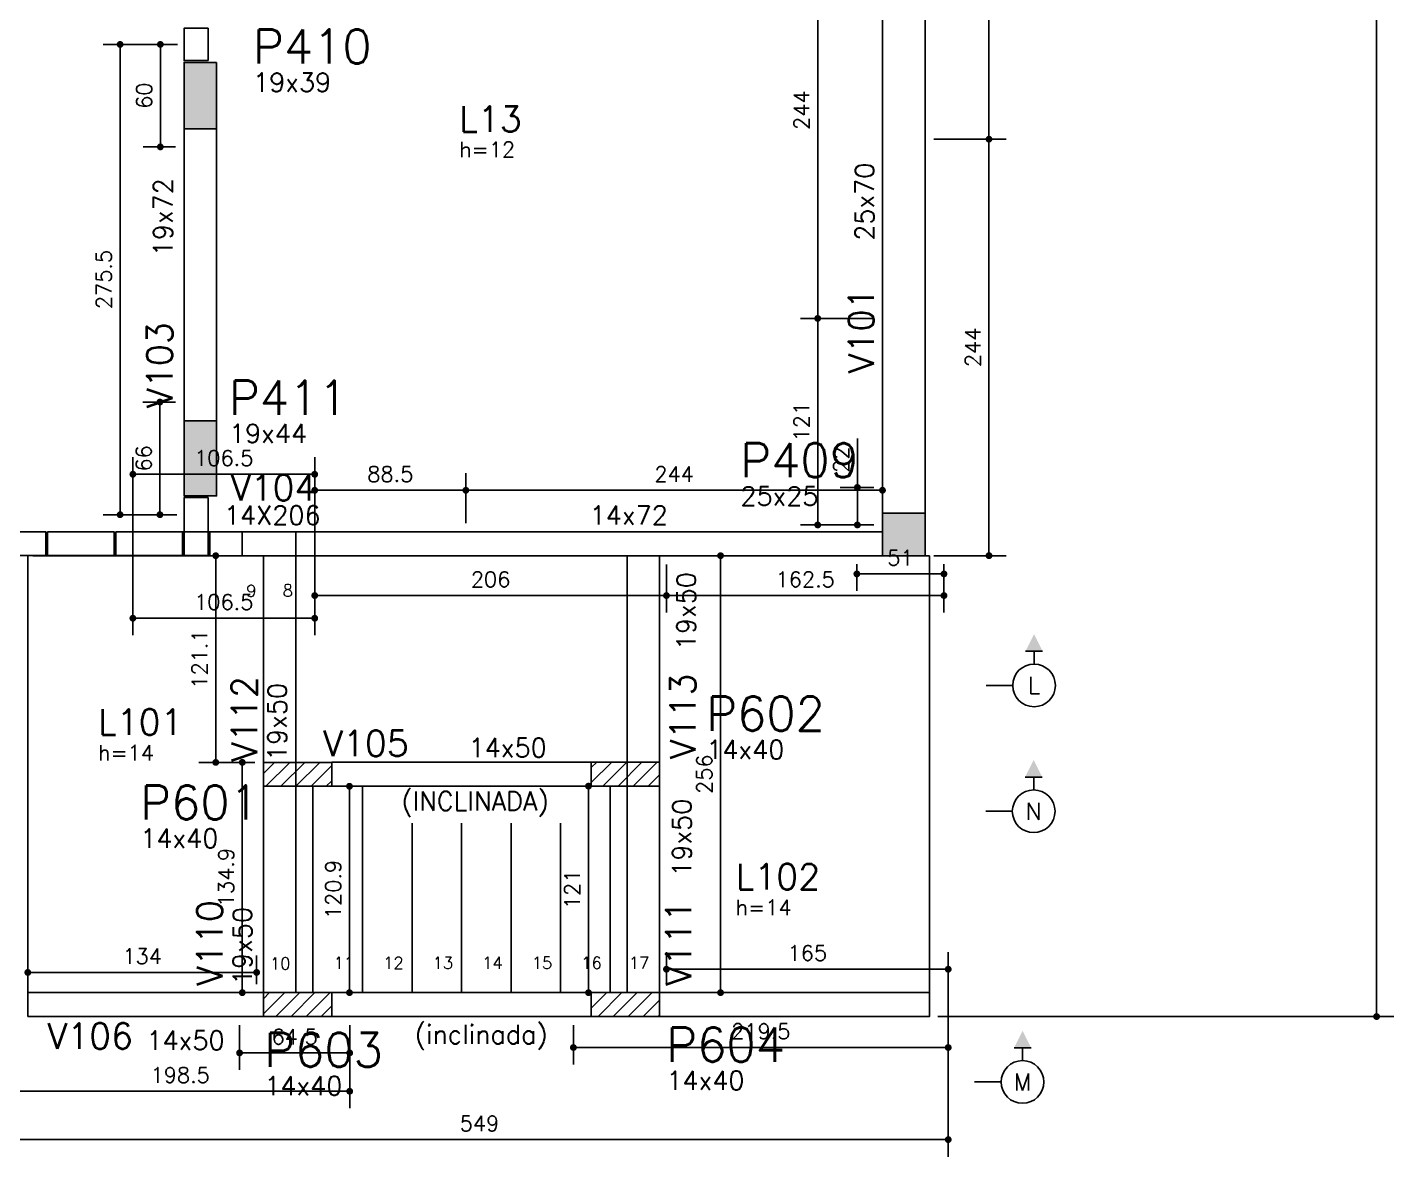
# Model space of a CAD drawing. Extents: x -856 to 20282, y 14720 to 28231.
# Drawn here: x 7612 to 8412, y 14720 to 15381 of the extents above; entities that cross this region are included whole.
import ezdxf
from ezdxf.enums import TextEntityAlignment as Align

# ---------------------------------------------------------------- set-up
doc = ezdxf.new("R2010")
doc.units = 0
doc.layers.get('0').update_dxf_attribs({"linetype": 'CONTINUOUS'})
doc.layers.get('Defpoints').update_dxf_attribs({"linetype": 'CONTINUOUS'})
for name, color, linetype in [('00 - FELIPE', 2, 'CONTINUOUS'), ('H2', 252, 'CONTINUOUS'), ('H5', 1, 'CONTINUOUS'), ('L-D', 2, 'CONTINUOUS'), ('L-N', 4, 'CONTINUOUS'), ('Linha_media', 4, 'CONTINUOUS'), ('P-D', 2, 'CONTINUOUS'), ('P-N', 5, 'CONTINUOUS'), ('P-S', 5, 'CONTINUOUS'), ('PENA_2', 2, 'CONTINUOUS'), ('PENA_3', 3, 'CONTINUOUS'), ('PIL-N', 4, 'CONTINUOUS'), ('T1', 2, 'CONTINUOUS'), ('VIG-D', 2, 'CONTINUOUS'), ('VIG-N', 4, 'CONTINUOUS'), ('VIGA', 3, 'CONTINUOUS')]:
    doc.layers.add(name, color=color, linetype=linetype)
doc.styles.add('COTA', font='romans.shx')
doc.styles.add('ROMANS', font='ROMANS')
doc.styles.get("Standard").update_dxf_attribs({"font": 'ROMANS.SHX'})
doc.styles.add('Texto1', font='romans.shx', dxfattribs={"height": 9})
doc.dimstyles.new('forma', dxfattribs={"dimscale": 5, "dimtxt": 1.8, "dimasz": 0.8, "dimexe": 2, "dimexo": 1, "dimgap": 1, "dimtad": 1, "dimdec": 1, "dimzin": 9, "dimdsep": 46, "dimtxsty": 'COTA', "dimblk1": 'DOT', "dimblk2": 'DOT', "dimsah": 1, "dimcen": 0, "dimdle": 1, "dimclrd": 256, "dimclre": 256, "dimclrt": 2, "dimadec": 0, "dimazin": 0, "dimtfac": 1, "dimtdec": 0, "dimtmove": 0, "dimatfit": 3, "dimfxl": 1, "dimtolj": 1, "dimtzin": 0, "dimarcsym": 0})

# ---------------------------------------------------------------- blocks, each defined once
blk = doc.blocks.new('seção_dir')
at = {"layer": 'Linha_media'}
for p, q in [((-1, 4), (1, 4)), ((0, 2.5), (0, 4)), ((-5.62, 0), (-2.5, 0))]:
    blk.add_line(p, q, dxfattribs=at)
blk.add_circle((0, 0), 2.5, dxfattribs=at)
blk.add_solid([(-1, 4), (0, 6), (1, 4)], dxfattribs=at)
blk = doc.blocks.new('atrib_seção')
at = {"layer": 'Linha_media', "style": 'ROMANS'}
blk.add_attdef('X', text='', height=2, dxfattribs=at).set_placement((0, 0), align=Align.MIDDLE)
blk = doc.blocks.new('_Dot')
at = {"color": 0, "linetype": 'ByBlock', "lineweight": -2}
blk.add_line((-0.5, 0), (-1, 0), dxfattribs=at)
at = {"color": 0, "linetype": 'ByBlock', "const_width": 0.5}
blk.add_lwpolyline([(-0.25, 0, 1), (0.25, 0, 1)], format="xyb", close=True, dxfattribs=at)
blk = doc.blocks.new('*D767')
at = {"layer": '00 - FELIPE', "lineweight": -2, "transparency": 16777216}
for p, q in [((8098.19, 15111.81), (8098.19, 15140.38)), ((8107.91, 15111.81), (8088.19, 15111.81)), ((8098.19, 15093.81), (8098.19, 15107.81)), ((8107.91, 15089.81), (8088.19, 15089.81))]:
    blk.add_line(p, q, dxfattribs=at)
at = {"layer": 'Defpoints', "color": 0, "transparency": 16777216}
for p in [(8098.19, 15111.81), (8112.91, 15111.81), (8112.91, 15089.81)]:
    blk.add_point(p, dxfattribs=at)
at = {"layer": '00 - FELIPE', "lineweight": -2, "transparency": 16777216, "xscale": 4, "yscale": 4, "zscale": 4}
for p, rotation in [((8098.19, 15111.81), 90), ((8098.19, 15089.81), 270)]:
    blk.add_blockref('_Dot', p, dxfattribs=dict(at, rotation=rotation))
at = {"layer": '00 - FELIPE', "color": 2, "transparency": 16777216, "insert": (8088.69, 15128.1), "char_height": 9, "attachment_point": 5, "rotation": 90, "style": 'COTA'}
blk.add_mtext('\\A1;22 ', dxfattribs=at)
blk = doc.blocks.new('*D789')
at = {"layer": '00 - FELIPE', "lineweight": -2, "transparency": 16777216}
for p, q in [((7698.91, 15371.33), (7656.43, 15371.33)), ((7666.43, 15099.81), (7666.43, 15367.33)), ((7698.91, 15095.81), (7656.43, 15095.81))]:
    blk.add_line(p, q, dxfattribs=at)
at = {"layer": 'Defpoints', "color": 0, "transparency": 16777216}
for p in [(7666.43, 15371.33), (7703.91, 15371.33), (7703.91, 15095.81)]:
    blk.add_point(p, dxfattribs=at)
at = {"layer": '00 - FELIPE', "lineweight": -2, "transparency": 16777216, "xscale": 4, "yscale": 4, "zscale": 4}
for p, rotation in [((7666.43, 15371.33), 90), ((7666.43, 15095.81), 270)]:
    blk.add_blockref('_Dot', p, dxfattribs=dict(at, rotation=rotation))
at = {"layer": '00 - FELIPE', "color": 2, "transparency": 16777216, "insert": (7656.93, 15233.57), "char_height": 9, "attachment_point": 5, "rotation": 90, "style": 'COTA'}
blk.add_mtext('\\A1;275.5 ', dxfattribs=at)
blk = doc.blocks.new('*D790')
at = {"layer": '00 - FELIPE', "lineweight": -2, "transparency": 16777216}
for p, q in [((7682.67, 15371.33), (7699.99, 15371.33)), ((7689.99, 15367.33), (7689.99, 15315.31)), ((7698.91, 15311.31), (7679.99, 15311.31))]:
    blk.add_line(p, q, dxfattribs=at)
at = {"layer": 'Defpoints', "color": 0, "transparency": 16777216}
for p in [(7677.67, 15371.33), (7689.99, 15311.31), (7703.91, 15311.31)]:
    blk.add_point(p, dxfattribs=at)
at = {"layer": '00 - FELIPE', "lineweight": -2, "transparency": 16777216, "xscale": 4, "yscale": 4, "zscale": 4}
for p, rotation in [((7689.99, 15371.33), 90), ((7689.99, 15311.31), 270)]:
    blk.add_blockref('_Dot', p, dxfattribs=dict(at, rotation=rotation))
at = {"layer": '00 - FELIPE', "color": 2, "transparency": 16777216, "insert": (7680.49, 15341.32), "char_height": 9, "attachment_point": 5, "rotation": 90, "style": 'COTA'}
blk.add_mtext('\\A1;60 ', dxfattribs=at)
blk = doc.blocks.new('*D791')
at = {"layer": '00 - FELIPE', "lineweight": -2, "transparency": 16777216}
for p, q in [((7698.91, 15161.83), (7679.74, 15161.83)), ((7689.74, 15099.81), (7689.74, 15157.83)), ((7682.67, 15095.81), (7699.74, 15095.81))]:
    blk.add_line(p, q, dxfattribs=at)
at = {"layer": 'Defpoints', "color": 0, "transparency": 16777216}
for p in [(7689.74, 15161.83), (7703.91, 15161.83), (7677.67, 15095.81)]:
    blk.add_point(p, dxfattribs=at)
at = {"layer": '00 - FELIPE', "lineweight": -2, "transparency": 16777216, "xscale": 4, "yscale": 4, "zscale": 4}
for p, rotation in [((7689.74, 15161.83), 90), ((7689.74, 15095.81), 270)]:
    blk.add_blockref('_Dot', p, dxfattribs=dict(at, rotation=rotation))
at = {"layer": '00 - FELIPE', "color": 2, "transparency": 16777216, "insert": (7680.24, 15128.82), "char_height": 9, "attachment_point": 5, "rotation": 90, "style": 'COTA'}
blk.add_mtext('\\A1;66 ', dxfattribs=at)
blk = doc.blocks.new('*D794')
at = {"layer": '00 - FELIPE', "lineweight": -2, "transparency": 16777216}
for p, q in [((7745.39, 14950.71), (7727.98, 14950.71)), ((7737.98, 14819.81), (7737.98, 14946.71)), ((7745.39, 14815.81), (7727.98, 14815.81))]:
    blk.add_line(p, q, dxfattribs=at)
at = {"layer": 'Defpoints', "color": 0, "transparency": 16777216}
for p in [(7737.98, 14950.71), (7750.39, 14950.71), (7750.39, 14815.81)]:
    blk.add_point(p, dxfattribs=at)
at = {"layer": '00 - FELIPE', "lineweight": -2, "transparency": 16777216, "xscale": 4, "yscale": 4, "zscale": 4}
for p, rotation in [((7737.98, 14950.71), 90), ((7737.98, 14815.81), 270)]:
    blk.add_blockref('_Dot', p, dxfattribs=dict(at, rotation=rotation))
at = {"layer": '00 - FELIPE', "color": 2, "transparency": 16777216, "insert": (7728.48, 14883.26), "char_height": 9, "attachment_point": 5, "rotation": 90, "style": 'COTA'}
blk.add_mtext('\\A1;134.9 ', dxfattribs=at)
blk = doc.blocks.new('*D795')
at = {"layer": '00 - FELIPE', "lineweight": -2, "transparency": 16777216}
for p, q in [((7774.39, 14936.71), (7810.75, 14936.71)), ((7800.75, 14932.71), (7800.75, 14819.81)), ((7774.39, 14815.81), (7810.75, 14815.81))]:
    blk.add_line(p, q, dxfattribs=at)
at = {"layer": 'Defpoints', "color": 0, "transparency": 16777216}
for p in [(7769.39, 14936.71), (7769.39, 14815.81), (7800.75, 14815.81)]:
    blk.add_point(p, dxfattribs=at)
at = {"layer": '00 - FELIPE', "lineweight": -2, "transparency": 16777216, "xscale": 4, "yscale": 4, "zscale": 4}
for p, rotation in [((7800.75, 14936.71), 90), ((7800.75, 14815.81), 270)]:
    blk.add_blockref('_Dot', p, dxfattribs=dict(at, rotation=rotation))
at = {"layer": '00 - FELIPE', "color": 2, "transparency": 16777216, "insert": (7791.25, 14876.26), "char_height": 9, "attachment_point": 5, "rotation": 90, "style": 'COTA'}
blk.add_mtext('\\A1;120.9 ', dxfattribs=at)
blk = doc.blocks.new('*D796')
at = {"layer": '00 - FELIPE', "lineweight": -2, "transparency": 16777216}
for p, q in [((7745.37, 15071.81), (7712.44, 15071.81)), ((7722.44, 15067.81), (7722.44, 14954.69)), ((7745.37, 14950.69), (7712.44, 14950.69))]:
    blk.add_line(p, q, dxfattribs=at)
at = {"layer": 'Defpoints', "color": 0, "transparency": 16777216}
for p in [(7750.37, 15071.81), (7722.44, 14950.69), (7750.37, 14950.69)]:
    blk.add_point(p, dxfattribs=at)
at = {"layer": '00 - FELIPE', "lineweight": -2, "transparency": 16777216, "xscale": 4, "yscale": 4, "zscale": 4}
for p, rotation in [((7722.44, 15071.81), 90), ((7722.44, 14950.69), 270)]:
    blk.add_blockref('_Dot', p, dxfattribs=dict(at, rotation=rotation))
at = {"layer": '00 - FELIPE', "color": 2, "transparency": 16777216, "insert": (7712.94, 15011.25), "char_height": 9, "attachment_point": 5, "rotation": 90, "style": 'COTA'}
blk.add_mtext('\\A1;121.1 ', dxfattribs=at)
blk = doc.blocks.new('*D797')
at = {"layer": '00 - FELIPE', "lineweight": -2, "transparency": 16777216}
for p, q in [((7958.39, 14936.81), (7930.73, 14936.81)), ((7940.73, 14932.81), (7940.73, 14819.81)), ((7958.39, 14815.81), (7930.73, 14815.81))]:
    blk.add_line(p, q, dxfattribs=at)
at = {"layer": 'Defpoints', "color": 0, "transparency": 16777216}
for p in [(7963.39, 14936.81), (7940.73, 14815.81), (7963.39, 14815.81)]:
    blk.add_point(p, dxfattribs=at)
at = {"layer": '00 - FELIPE', "lineweight": -2, "transparency": 16777216, "xscale": 4, "yscale": 4, "zscale": 4}
for p, rotation in [((7940.73, 14936.81), 90), ((7940.73, 14815.81), 270)]:
    blk.add_blockref('_Dot', p, dxfattribs=dict(at, rotation=rotation))
at = {"layer": '00 - FELIPE', "color": 2, "transparency": 16777216, "insert": (7931.23, 14876.31), "char_height": 9, "attachment_point": 5, "rotation": 90, "style": 'COTA'}
blk.add_mtext('\\A1;121 ', dxfattribs=at)
blk = doc.blocks.new('*D799')
at = {"layer": '00 - FELIPE', "lineweight": -2, "transparency": 16777216}
for p, q in [((7987.37, 15071.81), (8028.07, 15071.81)), ((8018.07, 14819.81), (8018.07, 15067.81)), ((7987.39, 14815.81), (8028.07, 14815.81))]:
    blk.add_line(p, q, dxfattribs=at)
at = {"layer": 'Defpoints', "color": 0, "transparency": 16777216}
for p in [(7982.37, 15071.81), (8018.07, 15071.81), (7982.39, 14815.81)]:
    blk.add_point(p, dxfattribs=at)
at = {"layer": '00 - FELIPE', "lineweight": -2, "transparency": 16777216, "xscale": 4, "yscale": 4, "zscale": 4}
for p, rotation in [((8018.07, 15071.81), 90), ((8018.07, 14815.81), 270)]:
    blk.add_blockref('_Dot', p, dxfattribs=dict(at, rotation=rotation))
at = {"layer": '00 - FELIPE', "color": 2, "transparency": 16777216, "insert": (8008.57, 14943.81), "char_height": 9, "attachment_point": 5, "rotation": 90, "style": 'COTA'}
blk.add_mtext('\\A1;256 ', dxfattribs=at)
blk = doc.blocks.new('*D804')
at = {"layer": '00 - FELIPE', "lineweight": -2, "transparency": 16777216}
for p, q in [((8107.91, 15454.81), (8064.97, 15454.81)), ((8074.97, 15450.81), (8074.97, 15214.81)), ((8107.91, 15210.81), (8064.97, 15210.81))]:
    blk.add_line(p, q, dxfattribs=at)
at = {"layer": 'Defpoints', "color": 0, "transparency": 16777216}
for p in [(8112.91, 15454.81), (8074.97, 15210.81), (8112.91, 15210.81)]:
    blk.add_point(p, dxfattribs=at)
at = {"layer": '00 - FELIPE', "lineweight": -2, "transparency": 16777216, "xscale": 4, "yscale": 4, "zscale": 4}
for p, rotation in [((8074.97, 15454.81), 90), ((8074.97, 15210.81), 270)]:
    blk.add_blockref('_Dot', p, dxfattribs=dict(at, rotation=rotation))
at = {"layer": '00 - FELIPE', "color": 2, "transparency": 16777216, "insert": (8065.47, 15332.81), "char_height": 9, "attachment_point": 5, "rotation": 90, "style": 'COTA'}
blk.add_mtext('\\A1;244 ', dxfattribs=at)
blk = doc.blocks.new('*D805')
at = {"layer": '00 - FELIPE', "lineweight": -2, "transparency": 16777216}
for p, q in [((8107.91, 15210.81), (8064.97, 15210.81)), ((8074.97, 15206.81), (8074.97, 15093.81)), ((8107.91, 15089.81), (8064.97, 15089.81))]:
    blk.add_line(p, q, dxfattribs=at)
at = {"layer": 'Defpoints', "color": 0, "transparency": 16777216}
for p in [(8112.91, 15210.81), (8074.97, 15089.81), (8112.91, 15089.81)]:
    blk.add_point(p, dxfattribs=at)
at = {"layer": '00 - FELIPE', "lineweight": -2, "transparency": 16777216, "xscale": 4, "yscale": 4, "zscale": 4}
for p, rotation in [((8074.97, 15210.81), 90), ((8074.97, 15089.81), 270)]:
    blk.add_blockref('_Dot', p, dxfattribs=dict(at, rotation=rotation))
at = {"layer": '00 - FELIPE', "color": 2, "transparency": 16777216, "insert": (8065.47, 15150.31), "char_height": 9, "attachment_point": 5, "rotation": 90, "style": 'COTA'}
blk.add_mtext('\\A1;121 ', dxfattribs=at)
blk = doc.blocks.new('*D806')
at = {"layer": '00 - FELIPE', "lineweight": -2, "transparency": 16777216}
for p, q in [((8142.91, 15315.81), (8185.28, 15315.81)), ((8175.28, 15075.81), (8175.28, 15311.81)), ((8142.91, 15071.81), (8185.28, 15071.81))]:
    blk.add_line(p, q, dxfattribs=at)
at = {"layer": 'Defpoints', "color": 0, "transparency": 16777216}
for p in [(8137.91, 15315.81), (8175.28, 15315.81), (8137.91, 15071.81)]:
    blk.add_point(p, dxfattribs=at)
at = {"layer": '00 - FELIPE', "lineweight": -2, "transparency": 16777216, "xscale": 4, "yscale": 4, "zscale": 4}
for p, rotation in [((8175.28, 15315.81), 90), ((8175.28, 15071.81), 270)]:
    blk.add_blockref('_Dot', p, dxfattribs=dict(at, rotation=rotation))
at = {"layer": '00 - FELIPE', "color": 2, "transparency": 16777216, "insert": (8165.78, 15193.81), "char_height": 9, "attachment_point": 5, "rotation": 90, "style": 'COTA'}
blk.add_mtext('\\A1;244 ', dxfattribs=at)
blk = doc.blocks.new('*D807')
at = {"layer": '00 - FELIPE', "lineweight": -2, "transparency": 16777216}
for p, q in [((8142.91, 15559.81), (8185.28, 15559.81)), ((8175.28, 15319.81), (8175.28, 15555.81)), ((8142.91, 15315.81), (8185.28, 15315.81))]:
    blk.add_line(p, q, dxfattribs=at)
at = {"layer": 'Defpoints', "color": 0, "transparency": 16777216}
for p in [(8137.91, 15559.81), (8175.28, 15559.81), (8137.91, 15315.81)]:
    blk.add_point(p, dxfattribs=at)
at = {"layer": '00 - FELIPE', "lineweight": -2, "transparency": 16777216, "xscale": 4, "yscale": 4, "zscale": 4}
for p, rotation in [((8175.28, 15559.81), 90), ((8175.28, 15315.81), 270)]:
    blk.add_blockref('_Dot', p, dxfattribs=dict(at, rotation=rotation))
at = {"layer": '00 - FELIPE', "color": 2, "transparency": 16777216, "insert": (8165.78, 15437.81), "char_height": 9, "attachment_point": 5, "rotation": 90, "style": 'COTA'}
blk.add_mtext('\\A1;244 ', dxfattribs=at)
blk = doc.blocks.new('*D812')
at = {"layer": '00 - FELIPE', "lineweight": -2, "transparency": 16777216}
for p, q in [((7602.37, 14796.81), (7602.37, 14748.04)), ((7800.89, 14796.81), (7800.89, 14748.04)), ((7606.37, 14758.04), (7796.89, 14758.04))]:
    blk.add_line(p, q, dxfattribs=at)
at = {"layer": 'Defpoints', "color": 0, "transparency": 16777216}
for p in [(7602.37, 14801.81), (7800.89, 14801.81), (7800.89, 14758.04)]:
    blk.add_point(p, dxfattribs=at)
at = {"layer": '00 - FELIPE', "lineweight": -2, "transparency": 16777216, "xscale": 4, "yscale": 4, "zscale": 4, "rotation": 180}
blk.add_blockref('_Dot', (7602.37, 14758.04), dxfattribs=at)
at = {"layer": '00 - FELIPE', "lineweight": -2, "transparency": 16777216, "xscale": 4, "yscale": 4, "zscale": 4}
blk.add_blockref('_Dot', (7800.89, 14758.04), dxfattribs=at)
at = {"layer": '00 - FELIPE', "color": 2, "transparency": 16777216, "insert": (7701.63, 14767.54), "char_height": 9, "attachment_point": 5, "style": 'COTA'}
blk.add_mtext('\\A1;198.5 ', dxfattribs=at)
blk = doc.blocks.new('*D813')
at = {"layer": '00 - FELIPE', "lineweight": -2, "transparency": 16777216}
for p, q in [((7736.39, 14796.81), (7736.39, 14770.51)), ((7800.89, 14777.42), (7800.89, 14790.51)), ((7796.89, 14780.51), (7740.39, 14780.51))]:
    blk.add_line(p, q, dxfattribs=at)
at = {"layer": 'Defpoints', "color": 0, "transparency": 16777216}
for p in [(7736.39, 14801.81), (7736.39, 14780.51), (7800.89, 14772.42)]:
    blk.add_point(p, dxfattribs=at)
at = {"layer": '00 - FELIPE', "lineweight": -2, "transparency": 16777216, "xscale": 4, "yscale": 4, "zscale": 4, "rotation": 180}
blk.add_blockref('_Dot', (7736.39, 14780.51), dxfattribs=at)
at = {"layer": '00 - FELIPE', "lineweight": -2, "transparency": 16777216, "xscale": 4, "yscale": 4, "zscale": 4}
blk.add_blockref('_Dot', (7800.89, 14780.51), dxfattribs=at)
at = {"layer": '00 - FELIPE', "color": 2, "transparency": 16777216, "insert": (7768.64, 14790.01), "char_height": 9, "attachment_point": 5, "style": 'COTA'}
blk.add_mtext('\\A1;64.5 ', dxfattribs=at)
blk = doc.blocks.new('*D814')
at = {"layer": '00 - FELIPE', "lineweight": -2, "transparency": 16777216}
for p, q in [((7931.89, 14796.81), (7931.89, 14773.66)), ((8151.41, 14796.81), (8151.41, 14773.66)), ((7935.89, 14783.66), (8147.41, 14783.66))]:
    blk.add_line(p, q, dxfattribs=at)
at = {"layer": 'Defpoints', "color": 0, "transparency": 16777216}
for p in [(7931.89, 14801.81), (8151.41, 14801.81), (8151.41, 14783.66)]:
    blk.add_point(p, dxfattribs=at)
at = {"layer": '00 - FELIPE', "lineweight": -2, "transparency": 16777216, "xscale": 4, "yscale": 4, "zscale": 4, "rotation": 180}
blk.add_blockref('_Dot', (7931.89, 14783.66), dxfattribs=at)
at = {"layer": '00 - FELIPE', "lineweight": -2, "transparency": 16777216, "xscale": 4, "yscale": 4, "zscale": 4}
blk.add_blockref('_Dot', (8151.41, 14783.66), dxfattribs=at)
at = {"layer": '00 - FELIPE', "color": 2, "transparency": 16777216, "insert": (8041.65, 14793.16), "char_height": 9, "attachment_point": 5, "style": 'COTA'}
blk.add_mtext('\\A1;219.5 ', dxfattribs=at)
blk = doc.blocks.new('*D816')
at = {"layer": '00 - FELIPE', "lineweight": -2, "transparency": 16777216}
for p, q in [((7986.39, 14820.81), (7986.39, 14839.52)), ((8151.41, 14790.23), (8151.41, 14839.52)), ((7990.39, 14829.52), (8147.41, 14829.52))]:
    blk.add_line(p, q, dxfattribs=at)
at = {"layer": 'Defpoints', "color": 0, "transparency": 16777216}
for p in [(8151.41, 14829.52), (7986.39, 14815.81), (8151.41, 14785.23)]:
    blk.add_point(p, dxfattribs=at)
at = {"layer": '00 - FELIPE', "lineweight": -2, "transparency": 16777216, "xscale": 4, "yscale": 4, "zscale": 4, "rotation": 180}
blk.add_blockref('_Dot', (7986.39, 14829.52), dxfattribs=at)
at = {"layer": '00 - FELIPE', "lineweight": -2, "transparency": 16777216, "xscale": 4, "yscale": 4, "zscale": 4}
blk.add_blockref('_Dot', (8151.41, 14829.52), dxfattribs=at)
at = {"layer": '00 - FELIPE', "color": 2, "transparency": 16777216, "insert": (8068.9, 14839.02), "char_height": 9, "attachment_point": 5, "style": 'COTA'}
blk.add_mtext('\\A1;165 ', dxfattribs=at)
blk = doc.blocks.new('*D817')
at = {"layer": '00 - FELIPE', "lineweight": -2, "transparency": 16777216}
for p, q in [((7612.37, 14820.81), (7612.37, 14837.65)), ((7746.39, 14820.81), (7746.39, 14837.65)), ((7616.37, 14827.65), (7742.39, 14827.65))]:
    blk.add_line(p, q, dxfattribs=at)
at = {"layer": 'Defpoints', "color": 0, "transparency": 16777216}
for p in [(7746.39, 14827.65), (7612.37, 14815.81), (7746.39, 14815.81)]:
    blk.add_point(p, dxfattribs=at)
at = {"layer": '00 - FELIPE', "lineweight": -2, "transparency": 16777216, "xscale": 4, "yscale": 4, "zscale": 4, "rotation": 180}
blk.add_blockref('_Dot', (7612.37, 14827.65), dxfattribs=at)
at = {"layer": '00 - FELIPE', "lineweight": -2, "transparency": 16777216, "xscale": 4, "yscale": 4, "zscale": 4}
blk.add_blockref('_Dot', (7746.39, 14827.65), dxfattribs=at)
at = {"layer": '00 - FELIPE', "color": 2, "transparency": 16777216, "insert": (7679.38, 14837.15), "char_height": 9, "attachment_point": 5, "style": 'COTA'}
blk.add_mtext('\\A1;134 ', dxfattribs=at)
blk = doc.blocks.new('*D818')
at = {"layer": '00 - FELIPE', "lineweight": -2, "transparency": 16777216}
for p, q in [((7780.41, 15066.81), (7780.41, 15038.43)), ((7986.39, 15066.73), (7986.39, 15038.43)), ((7784.41, 15048.43), (7982.39, 15048.43))]:
    blk.add_line(p, q, dxfattribs=at)
at = {"layer": 'Defpoints', "color": 0, "transparency": 16777216}
for p in [(7780.41, 15071.81), (7986.39, 15071.73), (7986.39, 15048.43)]:
    blk.add_point(p, dxfattribs=at)
at = {"layer": '00 - FELIPE', "lineweight": -2, "transparency": 16777216, "xscale": 4, "yscale": 4, "zscale": 4, "rotation": 180}
blk.add_blockref('_Dot', (7780.41, 15048.43), dxfattribs=at)
at = {"layer": '00 - FELIPE', "lineweight": -2, "transparency": 16777216, "xscale": 4, "yscale": 4, "zscale": 4}
blk.add_blockref('_Dot', (7986.39, 15048.43), dxfattribs=at)
at = {"layer": '00 - FELIPE', "color": 2, "transparency": 16777216, "insert": (7883.4, 15057.93), "char_height": 9, "attachment_point": 5, "style": 'COTA'}
blk.add_mtext('\\A1;206 ', dxfattribs=at)
blk = doc.blocks.new('*D819')
at = {"layer": '00 - FELIPE', "lineweight": -2, "transparency": 16777216}
for p, q in [((7986.39, 15066.73), (7986.39, 15038.43)), ((8148.91, 15066.81), (8148.91, 15038.43)), ((7990.39, 15048.43), (8144.91, 15048.43))]:
    blk.add_line(p, q, dxfattribs=at)
at = {"layer": 'Defpoints', "color": 0, "transparency": 16777216}
for p in [(7986.39, 15071.73), (8148.91, 15071.81), (8148.91, 15048.43)]:
    blk.add_point(p, dxfattribs=at)
at = {"layer": '00 - FELIPE', "lineweight": -2, "transparency": 16777216, "xscale": 4, "yscale": 4, "zscale": 4, "rotation": 180}
blk.add_blockref('_Dot', (7986.39, 15048.43), dxfattribs=at)
at = {"layer": '00 - FELIPE', "lineweight": -2, "transparency": 16777216, "xscale": 4, "yscale": 4, "zscale": 4}
blk.add_blockref('_Dot', (8148.91, 15048.43), dxfattribs=at)
at = {"layer": '00 - FELIPE', "color": 2, "transparency": 16777216, "insert": (8067.65, 15057.93), "char_height": 9, "attachment_point": 5, "style": 'COTA'}
blk.add_mtext('\\A1;162.5 ', dxfattribs=at)
blk = doc.blocks.new('*D820')
at = {"layer": '00 - FELIPE', "lineweight": -2, "transparency": 16777216}
for p, q in [((8097.91, 15066.81), (8097.91, 15051.12)), ((8144.91, 15061.12), (8101.91, 15061.12)), ((8148.91, 15066.81), (8148.91, 15051.12))]:
    blk.add_line(p, q, dxfattribs=at)
at = {"layer": 'Defpoints', "color": 0, "transparency": 16777216}
for p in [(8097.91, 15071.81), (8148.91, 15071.81), (8097.91, 15061.12)]:
    blk.add_point(p, dxfattribs=at)
at = {"layer": '00 - FELIPE', "lineweight": -2, "transparency": 16777216, "xscale": 4, "yscale": 4, "zscale": 4, "rotation": 180}
blk.add_blockref('_Dot', (8097.91, 15061.12), dxfattribs=at)
at = {"layer": '00 - FELIPE', "lineweight": -2, "transparency": 16777216, "xscale": 4, "yscale": 4, "zscale": 4}
blk.add_blockref('_Dot', (8148.91, 15061.12), dxfattribs=at)
at = {"layer": '00 - FELIPE', "color": 2, "transparency": 16777216, "insert": (8123.41, 15070.62), "char_height": 9, "attachment_point": 5, "style": 'COTA'}
blk.add_mtext('\\A1;51 ', dxfattribs=at)
blk = doc.blocks.new('*D821')
at = {"layer": '00 - FELIPE', "lineweight": -2, "transparency": 16777216}
for p, q in [((7868.91, 15090.81), (7868.91, 15120.11)), ((8112.91, 15090.81), (8112.91, 15120.11)), ((8108.91, 15110.11), (7872.91, 15110.11))]:
    blk.add_line(p, q, dxfattribs=at)
at = {"layer": 'Defpoints', "color": 0, "transparency": 16777216}
for p in [(7868.91, 15110.11), (7868.91, 15085.81), (8112.91, 15085.81)]:
    blk.add_point(p, dxfattribs=at)
at = {"layer": '00 - FELIPE', "lineweight": -2, "transparency": 16777216, "xscale": 4, "yscale": 4, "zscale": 4, "rotation": 180}
blk.add_blockref('_Dot', (7868.91, 15110.11), dxfattribs=at)
at = {"layer": '00 - FELIPE', "lineweight": -2, "transparency": 16777216, "xscale": 4, "yscale": 4, "zscale": 4}
blk.add_blockref('_Dot', (8112.91, 15110.11), dxfattribs=at)
at = {"layer": '00 - FELIPE', "color": 2, "transparency": 16777216, "insert": (7990.91, 15119.61), "char_height": 9, "attachment_point": 5, "style": 'COTA'}
blk.add_mtext('\\A1;244 ', dxfattribs=at)
blk = doc.blocks.new('*D822')
at = {"layer": '00 - FELIPE', "lineweight": -2, "transparency": 16777216}
for p, q in [((7780.41, 15057.62), (7780.41, 15120.11)), ((7868.91, 15090.81), (7868.91, 15120.11)), ((7864.91, 15110.11), (7784.41, 15110.11))]:
    blk.add_line(p, q, dxfattribs=at)
at = {"layer": 'Defpoints', "color": 0, "transparency": 16777216}
for p in [(7780.41, 15110.11), (7868.91, 15085.81), (7780.41, 15052.62)]:
    blk.add_point(p, dxfattribs=at)
at = {"layer": '00 - FELIPE', "lineweight": -2, "transparency": 16777216, "xscale": 4, "yscale": 4, "zscale": 4, "rotation": 180}
blk.add_blockref('_Dot', (7780.41, 15110.11), dxfattribs=at)
at = {"layer": '00 - FELIPE', "lineweight": -2, "transparency": 16777216, "xscale": 4, "yscale": 4, "zscale": 4}
blk.add_blockref('_Dot', (7868.91, 15110.11), dxfattribs=at)
at = {"layer": '00 - FELIPE', "color": 2, "transparency": 16777216, "insert": (7824.66, 15119.61), "char_height": 9, "attachment_point": 5, "style": 'COTA'}
blk.add_mtext('\\A1;88.5 ', dxfattribs=at)
blk = doc.blocks.new('*D823')
at = {"layer": '00 - FELIPE', "lineweight": -2, "transparency": 16777216}
for p, q in [((7673.91, 15066.81), (7673.91, 15025.15)), ((7780.41, 15066.81), (7780.41, 15025.15)), ((7776.41, 15035.15), (7677.91, 15035.15))]:
    blk.add_line(p, q, dxfattribs=at)
at = {"layer": 'Defpoints', "color": 0, "transparency": 16777216}
for p in [(7673.91, 15071.81), (7780.41, 15071.81), (7673.91, 15035.15)]:
    blk.add_point(p, dxfattribs=at)
at = {"layer": '00 - FELIPE', "lineweight": -2, "transparency": 16777216, "xscale": 4, "yscale": 4, "zscale": 4, "rotation": 180}
blk.add_blockref('_Dot', (7673.91, 15035.15), dxfattribs=at)
at = {"layer": '00 - FELIPE', "lineweight": -2, "transparency": 16777216, "xscale": 4, "yscale": 4, "zscale": 4}
blk.add_blockref('_Dot', (7780.41, 15035.15), dxfattribs=at)
at = {"layer": '00 - FELIPE', "color": 2, "transparency": 16777216, "insert": (7727.16, 15044.65), "char_height": 9, "attachment_point": 5, "style": 'COTA'}
blk.add_mtext('\\A1;106.5 ', dxfattribs=at)
blk = doc.blocks.new('*D824')
at = {"layer": '00 - FELIPE', "lineweight": -2, "transparency": 16777216}
for p, q in [((7673.91, 15050.98), (7673.91, 15129.5)), ((7780.41, 15090.81), (7780.41, 15129.5)), ((7776.41, 15119.5), (7677.91, 15119.5))]:
    blk.add_line(p, q, dxfattribs=at)
at = {"layer": 'Defpoints', "color": 0, "transparency": 16777216}
for p in [(7673.91, 15119.5), (7780.41, 15085.81), (7673.91, 15045.98)]:
    blk.add_point(p, dxfattribs=at)
at = {"layer": '00 - FELIPE', "lineweight": -2, "transparency": 16777216, "xscale": 4, "yscale": 4, "zscale": 4, "rotation": 180}
blk.add_blockref('_Dot', (7673.91, 15119.5), dxfattribs=at)
at = {"layer": '00 - FELIPE', "lineweight": -2, "transparency": 16777216, "xscale": 4, "yscale": 4, "zscale": 4}
blk.add_blockref('_Dot', (7780.41, 15119.5), dxfattribs=at)
at = {"layer": '00 - FELIPE', "color": 2, "transparency": 16777216, "insert": (7727.16, 15129), "char_height": 9, "attachment_point": 5, "style": 'COTA'}
blk.add_mtext('\\A1;106.5 ', dxfattribs=at)
blk = doc.blocks.new('*D826')
at = {"layer": '00 - FELIPE', "lineweight": -2, "transparency": 16777216}
for p, q in [((8142.91, 16430.81), (8412.28, 16430.81)), ((8402.28, 16426.81), (8402.28, 14805.81)), ((8145.41, 14801.81), (8412.28, 14801.81))]:
    blk.add_line(p, q, dxfattribs=at)
at = {"layer": 'Defpoints', "color": 0, "transparency": 16777216}
for p in [(8137.91, 16430.81), (8140.41, 14801.81), (8402.28, 14801.81)]:
    blk.add_point(p, dxfattribs=at)
at = {"layer": '00 - FELIPE', "lineweight": -2, "transparency": 16777216, "xscale": 4, "yscale": 4, "zscale": 4}
for p, rotation in [((8402.28, 16430.81), 90), ((8402.28, 14801.81), 270)]:
    blk.add_blockref('_Dot', p, dxfattribs=dict(at, rotation=rotation))
at = {"layer": '00 - FELIPE', "color": 2, "transparency": 16777216, "insert": (8392.78, 15616.31), "char_height": 9, "attachment_point": 5, "rotation": 90, "style": 'COTA'}
blk.add_mtext('\\A1;1629 ', dxfattribs=at)
blk = doc.blocks.new('*D827')
at = {"layer": '00 - FELIPE', "lineweight": -2, "transparency": 16777216}
for p, q in [((8151.41, 14780.23), (8151.41, 14719.71)), ((7602.37, 14767.42), (7602.37, 14719.71)), ((7606.37, 14729.71), (8147.41, 14729.71))]:
    blk.add_line(p, q, dxfattribs=at)
at = {"layer": 'Defpoints', "color": 0, "transparency": 16777216}
for p in [(8151.41, 14785.23), (7602.37, 14772.42), (8151.41, 14729.71)]:
    blk.add_point(p, dxfattribs=at)
at = {"layer": '00 - FELIPE', "lineweight": -2, "transparency": 16777216, "xscale": 4, "yscale": 4, "zscale": 4, "rotation": 180}
blk.add_blockref('_Dot', (7602.37, 14729.71), dxfattribs=at)
at = {"layer": '00 - FELIPE', "lineweight": -2, "transparency": 16777216, "xscale": 4, "yscale": 4, "zscale": 4}
blk.add_blockref('_Dot', (8151.41, 14729.71), dxfattribs=at)
at = {"layer": '00 - FELIPE', "color": 2, "transparency": 16777216, "insert": (7876.89, 14739.21), "char_height": 9, "attachment_point": 5, "style": 'COTA'}
blk.add_mtext('\\A1;549 ', dxfattribs=at)

msp = doc.modelspace()

# ---------------------------------------------------------------- hatches: boundary and pattern name
at = {"layer": 'H2'}
for points in [[(7722.91, 15360.79), (7703.91, 15360.83), (7703.91, 15321.81), (7722.91, 15321.81)], [(7722.91, 15150.79), (7703.91, 15150.83), (7703.91, 15106.81), (7722.91, 15106.81)], [(8137.91, 15071.81), (8137.91, 15096.81), (8112.91, 15096.81), (8112.91, 15071.81)]]:
    msp.add_hatch(color=256, dxfattribs=at).paths.add_polyline_path(points)
at = {"layer": 'H5'}
h = msp.add_hatch(dxfattribs=at)
h.set_pattern_fill('ANSI31', color=256, scale=50, style=0)
h.set_pattern_definition([(45, (4909.393, -8606.1844), (-4.4194174, 4.4194174), [])])
h.paths.add_polyline_path([(7750.37, 14950.71), (7790.37, 14950.71), (7790.37, 14936.71), (7750.37, 14936.71)])
h = msp.add_hatch(dxfattribs=at)
h.set_pattern_fill('ANSI31', color=256, scale=50, style=0)
h.set_pattern_definition([(45, (4912.413, -8606.0795), (-4.4194174, 4.4194174), [])])
h.paths.add_polyline_path([(7942.39, 14950.81), (7982.39, 14950.81), (7982.39, 14936.81), (7942.39, 14936.81)])
h = msp.add_hatch(dxfattribs=at)
h.set_pattern_fill('ANSI31', color=256, scale=50, style=0)
h.set_pattern_definition([(45, (4909.413, -8605.594), (-4.4194174, 4.4194174), [])])
h.paths.add_polyline_path([(7750.39, 14815.81), (7790.39, 14815.81), (7790.39, 14801.81), (7750.39, 14801.81)])
h = msp.add_hatch(dxfattribs=at)
h.set_pattern_fill('ANSI31', color=256, scale=50, style=0)
h.set_pattern_definition([(45, (4912.413, -8605.594), (-4.4194174, 4.4194174), [])])
h.paths.add_polyline_path([(7942.39, 14815.81), (7982.39, 14815.81), (7982.39, 14801.81), (7942.39, 14801.81)])

# ---------------------------------------------------------------- linework, layer by layer
for points in [[(7717.94, 15361.86), (7717.91, 15380.85), (7703.91, 15380.85), (7703.94, 15361.86), (7717.94, 15361.86)], [(7703.91, 15071.85), (7703.91, 15105.85), (7717.91, 15105.85), (7717.91, 15071.85), (7703.91, 15071.85)], [(7583.91, 15085.85), (7622.91, 15085.85), (7622.91, 15071.85), (7583.91, 15071.85), (7583.91, 15085.85)], [(7623.91, 15085.85), (7662.91, 15085.85), (7662.91, 15071.85), (7623.91, 15071.85), (7623.91, 15085.85)], [(7663.91, 15085.85), (7702.91, 15085.85), (7702.91, 15071.85), (7663.91, 15071.85), (7663.91, 15085.85)], [(7718.91, 15085.81), (7737.91, 15085.81), (7737.91, 15071.81), (7718.91, 15071.81), (7718.91, 15085.81)]]:
    msp.add_lwpolyline(points)
at = {"layer": '00 - FELIPE'}
for points in [[(8112.91, 16405.85), (8137.91, 16405.85), (8137.91, 15096.81), (8112.91, 15096.81)], [(7722.91, 15150.79), (7703.91, 15150.79), (7703.91, 15321.81), (7722.91, 15321.81)], [(8112.91, 15085.81), (7673.91, 15085.81), (7673.91, 15071.81), (8112.91, 15071.81)], [(7769.39, 14815.81), (7750.37, 14815.81), (7750.37, 15071.81), (7769.39, 15071.81)], [(7982.39, 14815.81), (7963.37, 14815.81), (7963.37, 15071.73), (7982.39, 15071.73)], [(7790.37, 14936.81), (7942.39, 14936.81), (7942.39, 14950.81), (7790.37, 14950.81)], [(7612.37, 14801.81), (8140.41, 14801.81), (8140.41, 14815.81), (7612.37, 14815.81)]]:
    msp.add_lwpolyline(points, close=True, dxfattribs=at)
at = {"layer": 'P-N', "linetype": 'Continuous'}
msp.add_lwpolyline([(8137.91, 15071.81), (8137.91, 15096.81), (8112.91, 15096.81), (8112.91, 15071.81), (8137.91, 15071.81)], dxfattribs=at)
for points in [[(7750.37, 14950.71), (7790.37, 14950.71), (7790.37, 14936.71), (7750.37, 14936.71)], [(7942.39, 14950.81), (7982.39, 14950.81), (7982.39, 14936.81), (7942.39, 14936.81)], [(7750.39, 14815.81), (7790.39, 14815.81), (7790.39, 14801.81), (7750.39, 14801.81)], [(7942.39, 14815.81), (7982.39, 14815.81), (7982.39, 14801.81), (7942.39, 14801.81)]]:
    msp.add_lwpolyline(points, close=True, dxfattribs=at)
at = {"layer": 'P-S'}
for points in [[(7722.91, 15360.79), (7703.91, 15360.83), (7703.91, 15321.81), (7722.91, 15321.81), (7722.91, 15360.79), (7722.91, 15360.79)], [(7722.91, 15150.79), (7703.91, 15150.83), (7703.91, 15106.81), (7722.91, 15106.81), (7722.91, 15150.79), (7722.91, 15150.79)]]:
    msp.add_lwpolyline(points, dxfattribs=at)
at = {"layer": 'PENA_2'}
for p, q in [((7779.39, 14936.81), (7779.39, 14815.81)), ((7808.39, 14936.81), (7808.39, 14815.81)), ((7953.39, 14936.81), (7953.39, 14815.81)), ((7837.39, 14915.16), (7837.39, 14815.81)), ((7866.39, 14915.16), (7866.39, 14815.81)), ((7895.39, 14915.16), (7895.39, 14815.81)), ((7924.39, 14915.16), (7924.39, 14815.81))]:
    msp.add_line(p, q, dxfattribs=at)
at = {"layer": 'PENA_3'}
for p, q in [((7737.91, 15085.81), (8112.91, 15085.81)), ((7769.41, 15085.81), (7769.41, 15071.81)), ((7612.37, 14801.81), (7612.37, 15071.81)), ((8112.91, 15071.81), (7615.37, 15071.81)), ((7750.37, 14950.69), (7750.37, 15071.81)), ((7769.37, 14950.69), (7769.37, 15071.81)), ((7963.37, 14950.69), (7963.37, 15071.73)), ((7982.37, 14950.81), (7982.37, 15071.81)), ((8140.41, 15071.81), (8137.91, 15071.81)), ((8140.41, 15071.81), (8140.41, 14801.81)), ((7942.39, 14950.81), (7790.37, 14950.71)), ((7750.39, 14815.81), (7750.39, 14936.71)), ((7769.39, 14815.81), (7769.39, 14936.71)), ((7790.37, 14936.81), (7942.39, 14936.81)), ((7963.39, 14936.81), (7963.39, 14815.81)), ((7982.39, 14936.81), (7982.39, 14815.81)), ((7750.39, 14815.81), (7612.37, 14815.81)), ((7942.39, 14815.81), (7790.39, 14815.81)), ((7982.39, 14815.81), (8140.41, 14815.81)), ((7750.39, 14801.81), (7612.37, 14801.81)), ((7982.39, 14801.81), (8140.41, 14801.81))]:
    msp.add_line(p, q, dxfattribs=at)
at = {"layer": 'VIGA'}
for p, q in [((8112.91, 15391.31), (8112.91, 15096.81)), ((8137.91, 15096.81), (8137.91, 15391.31)), ((7703.91, 15321.81), (7703.91, 15150.83)), ((7722.91, 15150.79), (7722.91, 15321.77))]:
    msp.add_line(p, q, dxfattribs=at)

# ---------------------------------------------------------------- block references
at = {"layer": 'PENA_3', "xscale": 5, "yscale": 5, "zscale": 5}
for p in [(8201.66, 14995.83), (8201.45, 14922.04), (8194.94, 14763.47)]:
    msp.add_blockref('seção_dir', p, dxfattribs=at)
for p, values in [((8201.66, 14995.83), {'X': 'L'}), ((8201.45, 14922.04), {'X': 'N'}), ((8194.94, 14763.47), {'X': 'M'})]:
    msp.add_blockref('atrib_seção', p, dxfattribs=at).add_auto_attribs(values)

# ---------------------------------------------------------------- texts
at = {"layer": 'L-D', "style": 'Texto1'}
for s, p in [('h=12', (7864.97, 15305.21)), ('h=14', (7653.5, 14951.82)), ('h=14', (8026.92, 14861.22))]:
    msp.add_text(s, height=9, dxfattribs=at).set_placement(p)
at = {"layer": 'L-N'}
for s, p in [('L13', (7864.97, 15320.21)), ('L101', (7653.5, 14966.82)), ('L102', (8026.92, 14876.22))]:
    msp.add_text(s, height=15, dxfattribs=at).set_placement(p)
at = {"layer": 'P-D', "linetype": 'Continuous'}
for s, p in [('19x39', (7744.32, 15343.64)), ('19x44', (7730.21, 15137.91)), ('25x25', (8029.71, 15101.22)), ('14x40', (8009.74, 14952.72)), ('14x40', (7678.26, 14900.74)), ('14x40', (7750.88, 14755.78)), ('14x40', (7986.36, 14758.87))]:
    msp.add_text(s, height=11, dxfattribs=at).set_placement(p)
at = {"layer": 'PIL-N', "linetype": 'Continuous'}
for s, p in [('P410', (7744.32, 15360.14)), ('P411', (7730.21, 15154.41)), ('P409', (8029.71, 15117.72)), ('P602', (8009.74, 14969.22)), ('P601', (7678.26, 14917.24)), ('P603', (7750.88, 14772.28)), ('P604', (7986.36, 14775.37))]:
    msp.add_text(s, height=20, dxfattribs=at).set_placement(p)
at = {"layer": 'T1', "style": 'Texto1'}
for s, p in [('9', (7740.31, 15047.71)), ('8', (7761.65, 15047.98)), ('10', (7754.2, 14829.35)), ('11', (7791.49, 14829.78)), ('12', (7820.49, 14829.77)), ('13', (7849.49, 14829.77)), ('14', (7878.49, 14829.77)), ('15', (7907.49, 14829.77)), ('16', (7936.49, 14829.77)), ('17', (7964.32, 14829.77))]:
    msp.add_text(s, height=7, dxfattribs=at).set_placement(p)
at = {"layer": 'VIG-D', "linetype": 'Continuous'}
for s, p in [('25x70', (8107.93, 15256.32)), ('19x72', (7697.04, 15247.22)), ('19x50', (8003.47, 15016.45)), ('19x50', (7763.94, 14951.51)), ('19x50', (8000.95, 14883.69)), ('19x50', (7743.6, 14820.27))]:
    msp.add_text(s, height=11, rotation=90, dxfattribs=at).set_placement(p)
for s, p in [('14X206', (7727.26, 15090.01)), ('14x72', (7941.46, 15090.01)), ('14x50', (7870.54, 14953.82)), ('(INCLINADA)', (7831.17, 14922.56)), ('(inclinada)', (7838.98, 14785.9)), ('14x50', (7681.87, 14782.35))]:
    msp.add_text(s, height=11, dxfattribs=at).set_placement(p)
at = {"layer": 'VIG-N', "linetype": 'Continuous'}
for s, p in [('V101', (8107.93, 15178.72)), ('V103', (7697.04, 15158.44)), ('V112', (7746.72, 14951.13)), ('V113', (8003.47, 14952.64)), ('V110', (7726.38, 14819.89)), ('V111', (8000.95, 14819.89))]:
    msp.add_text(s, height=15, rotation=90, dxfattribs=at).set_placement(p)
for s, p in [('V104', (7731.29, 15104.17)), ('V105', (7785.32, 14954.4)), ('V106', (7623.82, 14782.93))]:
    msp.add_text(s, height=15, dxfattribs=at).set_placement(p)

# ---------------------------------------------------------------- dimensions: what is measured, and where the dimension line sits
at = {"layer": '00 - FELIPE'}
for base, p1, p2, override, picture, middle in [((8402.28, 14801.81), (8137.91, 16430.81), (8140.41, 14801.81), {"dimpost": ' '}, '*D826', (8392.78, 15616.31)), ((8175.28, 15559.81), (8137.91, 15315.81), (8137.91, 15559.81), {"dimpost": ' '}, '*D807', (8165.78, 15437.81)), ((8074.97, 15210.81), (8112.91, 15454.81), (8112.91, 15210.81), {"dimpost": ' '}, '*D804', (8065.47, 15332.81)), ((7666.43, 15371.33), (7703.91, 15095.81), (7703.91, 15371.33), {"dimpost": ' '}, '*D789', (7656.93, 15233.57)), ((7689.99, 15311.31), (7677.67, 15371.33), (7703.91, 15311.31), {"dimpost": ' '}, '*D790', (7680.49, 15341.32)), ((8175.28, 15315.81), (8137.91, 15071.81), (8137.91, 15315.81), {"dimpost": ' '}, '*D806', (8165.78, 15193.81)), ((8074.97, 15089.81), (8112.91, 15210.81), (8112.91, 15089.81), {"dimpost": ' ', "dimtmove": 1}, '*D805', (8065.47, 15150.31)), ((7689.74, 15161.83), (7677.67, 15095.81), (7703.91, 15161.83), {"dimpost": ' '}, '*D791', (7680.24, 15128.82)), ((8098.19, 15111.81), (8112.91, 15089.81), (8112.91, 15111.81), {"dimpost": ' '}, '*D767', (8088.69, 15128.1)), ((7722.44, 14950.69), (7750.37, 15071.81), (7750.37, 14950.69), {"dimpost": ' '}, '*D796', (7712.94, 15011.25)), ((8018.07, 15071.81), (7982.39, 14815.81), (7982.37, 15071.81), {"dimpost": ' '}, '*D799', (8008.57, 14943.81)), ((7737.98, 14950.71), (7750.39, 14815.81), (7750.39, 14950.71), {"dimpost": ' '}, '*D794', (7728.48, 14883.26)), ((7800.75, 14815.81), (7769.39, 14936.71), (7769.39, 14815.81), {"dimpost": ' '}, '*D795', (7791.25, 14876.26)), ((7940.73, 14815.81), (7963.39, 14936.81), (7963.39, 14815.81), {"dimpost": ' '}, '*D797', (7931.23, 14876.31))]:
    dim = msp.add_linear_dim(base=base, p1=p1, p2=p2, angle=90, dimstyle='forma', override=override, dxfattribs=at)
    dim.commit()
    dim.dimension.update_dxf_attribs({"geometry": picture, "text_midpoint": middle})
for base, p1, p2, override, picture, middle in [((7673.91, 15119.5), (7780.41, 15085.81), (7673.91, 15045.98), {"dimpost": ' '}, '*D824', (7727.16, 15129)), ((7780.41, 15110.11), (7868.91, 15085.81), (7780.41, 15052.62), {"dimpost": ' ', "dimtmove": 1}, '*D822', (7824.66, 15119.61)), ((7868.91, 15110.11), (8112.91, 15085.81), (7868.91, 15085.81), {"dimpost": ' '}, '*D821', (7990.91, 15119.61)), ((8097.91, 15061.12), (8148.91, 15071.81), (8097.91, 15071.81), {"dimpost": ' '}, '*D820', (8123.41, 15070.62)), ((7673.91, 15035.15), (7780.41, 15071.81), (7673.91, 15071.81), {"dimpost": ' '}, '*D823', (7727.16, 15044.65)), ((7986.39, 15048.43), (7780.41, 15071.81), (7986.39, 15071.73), {"dimpost": ' '}, '*D818', (7883.4, 15057.93)), ((8148.91, 15048.43), (7986.39, 15071.73), (8148.91, 15071.81), {"dimpost": ' ', "dimtmove": 1}, '*D819', (8067.65, 15057.93)), ((8151.41, 14829.52), (7986.39, 14815.81), (8151.41, 14785.23), {"dimpost": ' '}, '*D816', (8068.9, 14839.02)), ((7746.39, 14827.65), (7612.37, 14815.81), (7746.39, 14815.81), {"dimpost": ' '}, '*D817', (7679.38, 14837.15)), ((7800.89, 14758.04), (7602.37, 14801.81), (7800.89, 14801.81), {"dimpost": ' '}, '*D812', (7701.63, 14767.54)), ((7736.39, 14780.51), (7800.89, 14772.42), (7736.39, 14801.81), {"dimpost": ' '}, '*D813', (7768.64, 14790.01)), ((8151.41, 14783.66), (7931.89, 14801.81), (8151.41, 14801.81), {"dimpost": ' '}, '*D814', (8041.65, 14793.16)), ((8151.41, 14729.71), (7602.37, 14772.42), (8151.41, 14785.23), {"dimpost": ' '}, '*D827', (7876.89, 14739.21))]:
    dim = msp.add_linear_dim(base=base, p1=p1, p2=p2, dimstyle='forma', override=override, dxfattribs=at)
    dim.commit()
    dim.dimension.update_dxf_attribs({"geometry": picture, "text_midpoint": middle})

doc.saveas('drawing.dxf')
